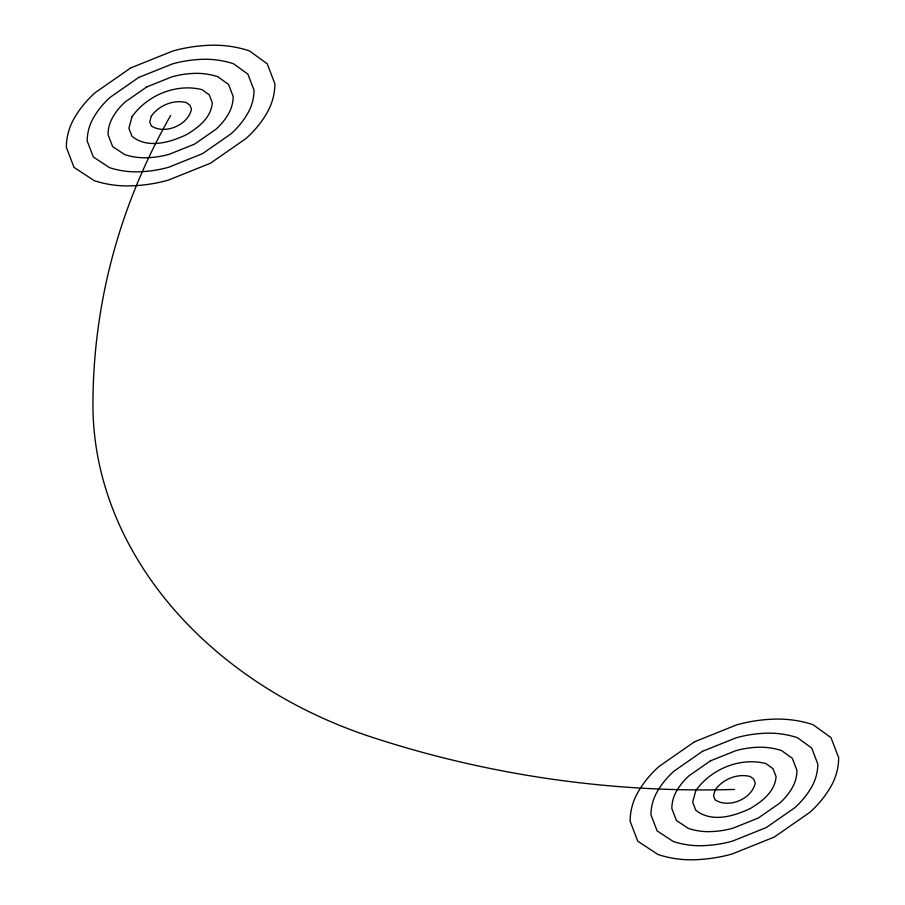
<?xml version="1.0" encoding="UTF-8"?>
<svg xmlns="http://www.w3.org/2000/svg" width="905" height="905" viewBox="0 0 905 905"><rect width="100%" height="100%" fill="white"/><g stroke="black" fill="none" stroke-linecap="round" stroke-linejoin="round"><path stroke-width="1.36" d="M734.385 789.443A869.581 707.054 8.4 0 1 371.469 737.055A412.363 335.291 8.4 0 1 92.932 404.116A869.581 707.054 8.4 0 1 170.615 115.557M132.017 116.734L128.906 128.272L131.972 136.282C147.662 149.121 170.072 142.447 186.554 134.619C198.489 127.435 211.035 117.842 212.324 102.853L209.259 94.844L202.075 89.663C176.203 83.113 147.232 95.229 132.017 116.734M151.316 116.145L149.755 121.915L151.293 125.919C164.88 134.969 188.15 125.15 191.464 109.211L189.937 105.206L186.351 102.616C173.409 99.335 158.929 105.387 151.316 116.145M695.787 790.608L692.676 802.147L695.741 810.156C711.443 822.996 733.842 816.321 750.336 808.493C762.27 801.31 774.816 791.728 776.094 776.728L773.028 768.718L765.856 763.537C739.985 756.987 711.013 769.103 695.787 790.608M715.086 790.02L713.536 795.789L715.063 799.794C728.649 808.844 751.919 799.025 755.245 783.085L753.707 779.081L750.121 776.49C737.179 773.209 722.699 779.273 715.086 790.02M130.75 67.909L95.229 92.615A136.191 110.738 8.4 0 0 74.108 118.487A86.959 70.703 8.4 0 0 66.348 147.345L74.006 167.346L94.199 180.638A86.959 70.703 8.4 0 0 130.49 185.876A136.191 110.738 8.4 0 0 168.421 180.095L210.48 163.217L246.002 138.51A136.191 110.738 8.4 0 0 267.122 112.639A86.959 70.703 8.4 0 0 274.882 83.78L267.224 63.78L249.271 50.816A92.333 75.081 8.4 0 0 210.741 45.25A136.191 110.738 8.4 0 0 172.81 51.031L130.75 67.909M138.725 77.445L110.308 97.208A108.951 88.588 8.4 0 0 93.407 117.899A69.572 56.563 8.4 0 0 87.197 140.988L93.328 156.995L109.482 167.617A69.572 56.563 8.4 0 0 138.51 171.814A108.951 88.588 8.4 0 0 168.862 167.187L202.505 153.68L230.922 133.917A108.951 88.588 8.4 0 0 247.812 113.227A69.572 56.563 8.4 0 0 254.034 90.138L247.902 74.131L233.547 63.757A73.871 60.058 8.4 0 0 202.709 59.311A108.951 88.588 8.4 0 0 172.369 63.938L138.725 77.445M146.701 86.971L125.376 101.79A81.71 66.438 8.4 0 0 112.706 117.322A52.173 42.422 8.4 0 0 108.057 134.63L112.65 146.633L124.766 154.608A52.173 42.422 8.4 0 0 146.542 157.753A81.71 66.438 8.4 0 0 169.292 154.28L194.53 144.155L215.843 129.336A81.71 66.438 8.4 0 0 228.513 113.804A52.173 42.422 8.4 0 0 233.173 96.496L228.58 84.493L217.811 76.71A55.397 45.046 8.4 0 0 194.688 73.373A81.71 66.438 8.4 0 0 171.927 76.846L146.701 86.971M694.52 741.783L658.998 766.49A136.191 110.738 8.4 0 0 637.878 792.361A86.959 70.703 8.4 0 0 630.118 821.22L637.776 841.22L657.969 854.512A86.959 70.703 8.4 0 0 694.259 859.75A136.191 110.738 8.4 0 0 732.19 853.969L774.25 837.091L809.771 812.385A136.191 110.738 8.4 0 0 830.892 786.513A86.959 70.703 8.4 0 0 838.652 757.655L830.994 737.654L813.052 724.69A92.333 75.081 8.4 0 0 774.51 719.124A136.191 110.738 8.4 0 0 736.58 724.905L694.52 741.783M702.495 751.32L674.078 771.083A108.951 88.588 8.4 0 0 657.188 791.773A69.572 56.563 8.4 0 0 650.967 814.862L657.098 830.869L673.252 841.492A69.572 56.563 8.4 0 0 702.291 845.689A108.951 88.588 8.4 0 0 732.631 841.062L766.275 827.555L794.692 807.792A108.951 88.588 8.4 0 0 811.593 787.101A69.572 56.563 8.4 0 0 817.803 764.012L811.672 748.005L797.316 737.643A73.871 60.058 8.4 0 0 766.49 733.186A108.951 88.588 8.4 0 0 736.138 737.813L702.495 751.32M710.47 760.845L689.158 775.664A81.71 66.438 8.4 0 0 676.488 791.196A52.173 42.422 8.4 0 0 671.827 808.504L676.42 820.507L688.535 828.482A52.173 42.422 8.4 0 0 710.312 831.627A81.71 66.438 8.4 0 0 733.073 828.154L758.3 818.03L779.624 803.21A81.71 66.438 8.4 0 0 792.294 787.678A52.173 42.422 8.4 0 0 796.943 770.37L792.35 758.367L781.581 750.584A55.397 45.046 8.4 0 0 758.458 747.247A81.71 66.438 8.4 0 0 735.708 750.72L710.47 760.845"/></g></svg>
